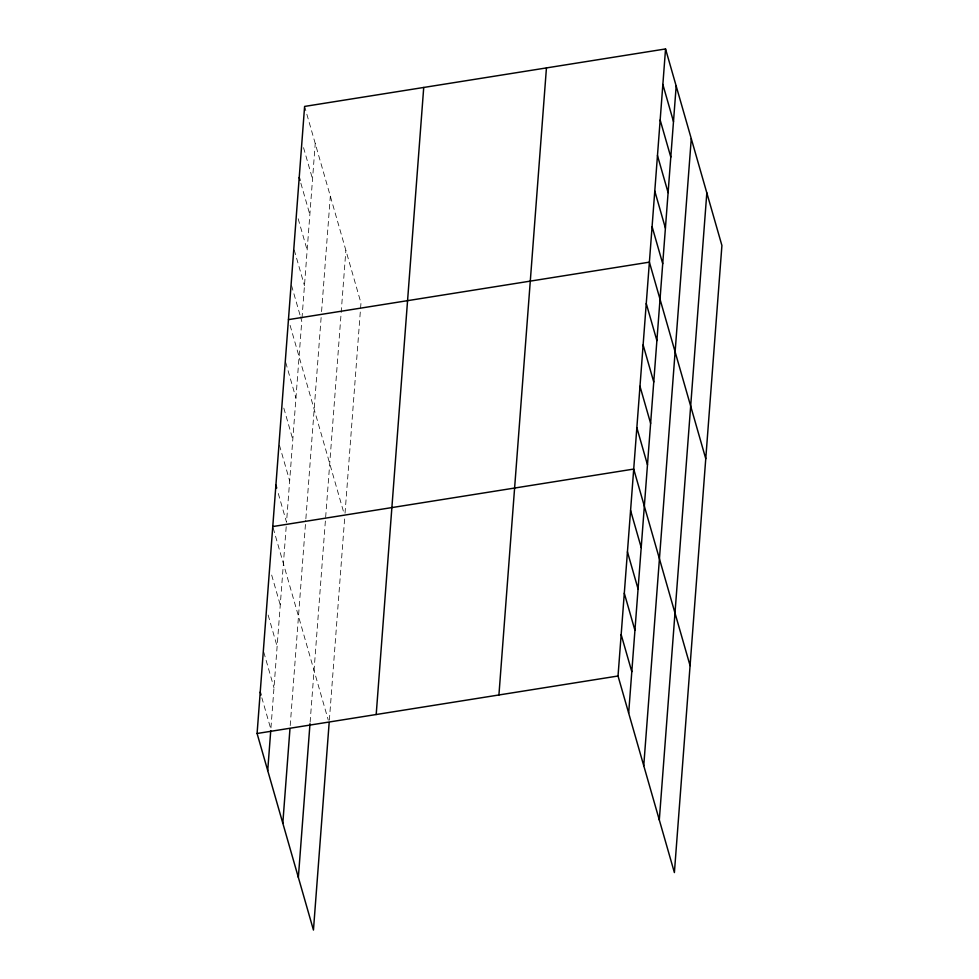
<?xml version="1.0" encoding="UTF-8"?>
<svg xmlns="http://www.w3.org/2000/svg" width="979" height="979" viewBox="0 0 979 979"><rect width="100%" height="100%" fill="white"/><g stroke="black" fill="none" stroke-linecap="round" stroke-linejoin="round"><path stroke-width="0.73" stroke-dasharray="4.89 3.67" d="M286.198 526.678L270.853 729.171L261.858 697.807M301.997 318.199L315.238 143.497M290.2 725.635L305.766 520.192M305.876 518.711L321.124 317.539M321.577 311.616L330.327 196.13M310.123 722.221L345.881 250.367M329.36 720.165L344.706 517.671M345.036 513.229L360.97 303L305.02 107.861M303.551 147.67L312.546 179.035M300.859 183.208L309.853 214.572M298.167 218.733L307.161 250.098M294.238 249.988L304.469 285.635M291.546 285.525L300.137 315.458M300.541 316.89L301.765 321.161L286.529 522.235L277.95 492.302M290.09 325.334L343.972 513.265M285.721 362.438L295.939 398.086M283.812 408.108L292.807 439.473M279.443 445.212L289.674 480.86M273.178 527.987L328.295 720.201M271.672 575.077L280.263 605.01M268.136 615.032L277.118 646.397M263.767 652.136L273.985 687.784"/><path stroke-width="1.47" d="M329.128 723.126L313.451 930.05L257.085 733.491L304.604 106.43L665.549 48.95L721.915 245.509L674.396 872.57L618.03 675.999L665.549 48.95M267.72 770.559L270.742 730.652M282.809 823.192L289.98 728.596M298.362 877.417L310 723.701M376.193 714.523L423.723 87.461M498.923 694.968L546.441 67.918M628.665 713.067L676.183 86.017M643.754 765.7L691.272 138.651M659.308 819.937L706.826 192.875M288.45 319.631L649.395 262.152L705.761 458.71M272.762 526.555L633.707 469.076L690.073 665.634M257.085 733.491L618.03 675.999M662.856 84.488L673.491 121.555M660.164 120.013L670.799 157.081M657.472 155.551L668.106 192.618M654.78 191.076L665.414 228.144M652.087 226.614L662.71 263.681M646.262 303.539L656.885 340.594M643.117 344.914L653.752 381.981M639.985 386.301L650.619 423.369M636.852 427.688L647.474 464.756M630.574 510.463L641.208 547.53M627.441 551.85L638.063 588.917M624.308 593.237L634.93 630.305M621.163 634.612L631.798 671.68M299.219 177.505L300.039 180.356M275.907 485.18L276.727 488.031M260.218 692.104L261.038 694.955"/></g></svg>
